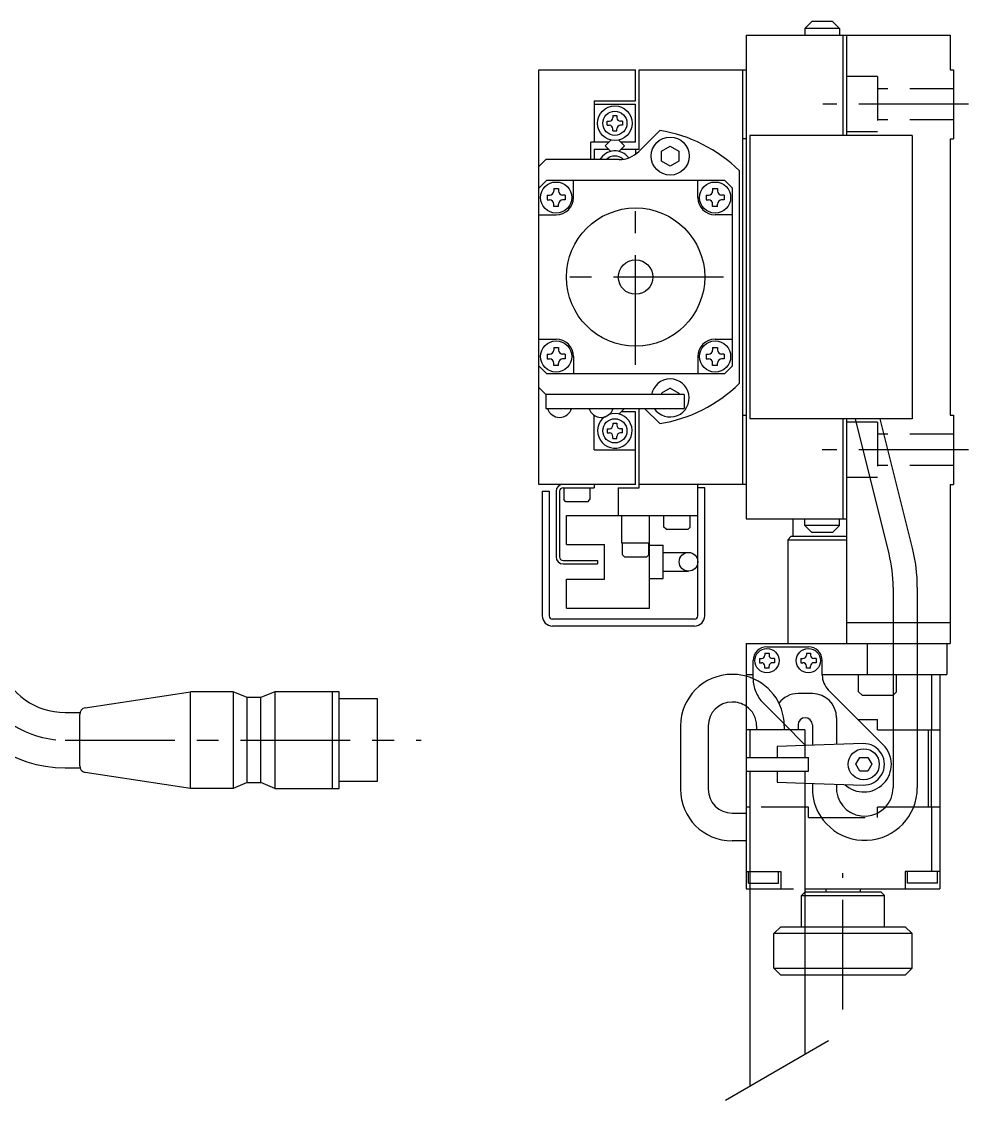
# Model space of a CAD drawing. Extents: x -2 to 404, y -8 to 435.
# Drawn here: x 267.4 to 404.4, y 153.5 to 309.6 of the extents above; entities that cross this region are included whole.
import ezdxf

# ---------------------------------------------------------------- set-up
doc = ezdxf.new("R2010")
doc.units = 0
doc.header["$LTSCALE"] = 0.5
doc.linetypes.add('CENTER', pattern=[50.8, 31.75, -6.35, 6.35, -6.35])
doc.linetypes.add('DASHED', pattern=[19.05, 12.7, -6.35])
for name, color, linetype in [('MSM_CENTER', 1, 'CENTER'), ('MSM_CONTINUOUS', 7, 'CONTINUOUS'), ('MSM_DASHED', 4, 'DASHED'), ('MSM_NARROW', 5, 'CONTINUOUS')]:
    doc.layers.add(name, color=color, linetype=linetype)

msp = doc.modelspace()

# ---------------------------------------------------------------- linework, layer by layer
at = {"layer": 'MSM_CENTER'}
for p, q in [((404.390535, 297.62121), (383.317983, 297.62121)), ((356.245942, 259.92977), (356.245942, 285.31265)), ((368.937382, 272.62121), (343.554502, 272.62121)), ((404.390535, 247.622727), (383.209957, 247.622727)), ((273.701356, 205.62311), (325.215691, 205.62311)), ((386.24594, 166.638572), (386.24594, 186.354365))]:
    msp.add_line(p, q, dxfattribs=at)
msp.add_arc((273.701356, 219.62311), 14, 199.587633, 270, dxfattribs=at)
at = {"layer": 'MSM_CONTINUOUS'}
for p, q in [((381.745941, 309.581211), (380.745941, 308.581211)), ((384.745941, 309.581211), (381.745941, 309.581211)), ((384.745941, 309.581211), (385.745941, 308.581211)), ((372.245941, 307.62121), (372.245941, 237.621211)), ((372.245941, 307.62121), (401.745939, 307.62121)), ((385.745941, 308.581211), (380.745941, 308.581211)), ((380.745941, 308.581211), (380.745941, 307.62121)), ((385.745941, 308.581211), (385.745941, 307.62121)), ((386.245941, 307.62121), (386.245941, 293.121211)), ((386.745941, 307.62121), (386.745941, 293.121211)), ((401.745939, 307.62121), (401.745939, 302.62121)), ((342.245942, 242.62121), (342.245942, 302.62121)), ((342.245942, 302.62121), (356.245944, 302.62121)), ((356.245944, 298.121211), (356.245944, 302.62121)), ((356.745942, 302.62121), (372.245941, 302.62121)), ((356.745942, 291.121211), (356.745942, 302.62121)), ((371.745941, 242.62121), (371.745941, 302.62121)), ((401.745939, 302.62121), (402.245939, 302.62121)), ((402.245939, 302.62121), (402.245939, 292.62121)), ((350.245941, 298.121211), (356.245944, 298.121211)), ((350.245941, 298.121211), (350.245941, 292.121211)), ((350.245941, 297.62121), (356.245944, 297.62121)), ((356.245944, 292.121211), (356.245944, 297.62121)), ((352.145942, 295.171214), (352.445941, 295.171214)), ((352.145942, 294.571213), (352.145942, 295.171214)), ((352.945941, 295.971213), (352.945941, 295.671214)), ((352.945941, 295.971213), (353.545942, 295.971213)), ((353.545942, 295.971213), (353.545942, 295.671214)), ((354.345941, 295.171214), (354.045942, 295.171214)), ((354.345941, 295.171214), (354.345941, 294.571213)), ((352.145942, 294.571213), (352.445941, 294.571213)), ((352.945941, 293.771214), (352.945941, 294.071213)), ((352.945941, 293.771214), (353.545942, 293.771214)), ((353.545942, 293.771214), (353.545942, 294.071213)), ((354.345941, 294.571213), (354.045942, 294.571213)), ((356.704311, 290.792783), (359.745942, 293.834414)), ((352.331725, 292.121211), (349.745941, 292.121211)), ((349.745941, 289.62121), (349.745941, 292.121211)), ((352.65305, 292.442535), (351.831726, 291.621213)), ((353.83883, 292.442534), (354.660153, 291.62121)), ((356.245944, 292.121211), (354.160153, 292.121211)), ((372.245941, 292.621212), (371.745941, 292.621212)), ((396.245939, 293.121211), (372.745941, 293.121211)), ((372.745941, 293.121211), (372.745941, 252.121211)), ((396.245939, 293.121211), (396.245939, 252.121211)), ((401.745939, 292.62121), (402.245939, 292.62121)), ((401.745939, 292.62121), (401.745939, 252.62121)), ((350.245941, 291.121211), (352.331726, 291.121211)), ((350.245941, 291.121211), (350.245941, 289.62121)), ((351.831726, 291.621213), (352.653047, 290.79989)), ((354.660153, 291.62121), (353.838832, 290.799891)), ((354.160153, 291.121211), (356.745942, 291.121211)), ((356.245944, 291.121211), (356.245944, 290.398972)), ((359.995942, 290.842898), (361.245942, 291.564587)), ((359.995942, 289.399522), (359.995942, 290.842898)), ((361.245942, 291.564587), (362.495942, 290.842898)), ((362.495942, 290.842898), (362.495942, 289.399522)), ((343.245942, 289.62121), (342.245942, 288.62121)), ((353.875884, 289.62121), (343.245942, 289.62121)), ((361.245942, 288.677834), (359.995942, 289.399522)), ((362.495942, 289.399522), (361.245942, 288.677834)), ((371.245942, 288.024132), (371.245942, 257.218288)), ((343.400709, 286.62121), (369.091175, 286.62121)), ((347.245942, 284.12121), (347.245942, 286.62121)), ((365.245942, 284.12121), (365.245942, 286.62121)), ((343.447942, 284.47521), (343.801941, 284.47521)), ((343.447942, 284.47521), (343.447942, 283.767209)), ((344.391941, 285.419209), (344.391941, 285.06521)), ((344.391941, 285.419209), (345.099942, 285.419209)), ((345.099942, 285.419209), (345.099942, 285.06521)), ((346.043941, 284.47521), (345.689942, 284.47521)), ((346.043941, 284.47521), (346.043941, 283.767209)), ((366.447942, 284.47521), (366.801941, 284.47521)), ((366.447942, 284.47521), (366.447942, 283.767209)), ((367.391941, 285.419209), (367.391941, 285.06521)), ((367.391941, 285.419209), (368.099942, 285.419209)), ((368.099942, 285.419209), (368.099942, 285.06521)), ((369.043941, 284.47521), (368.689942, 284.47521)), ((369.043941, 284.47521), (369.043941, 283.767209)), ((370.245942, 259.775978), (370.245942, 285.466443)), ((343.447942, 283.767209), (343.801941, 283.767209)), ((344.391941, 282.82321), (344.391941, 283.177209)), ((345.099942, 282.82321), (344.391941, 282.82321)), ((345.099942, 282.82321), (345.099942, 283.177209)), ((346.043941, 283.767209), (345.689942, 283.767209)), ((366.447942, 283.767209), (366.801941, 283.767209)), ((367.391941, 282.82321), (367.391941, 283.177209)), ((368.099942, 282.82321), (367.391941, 282.82321)), ((368.099942, 282.82321), (368.099942, 283.177209)), ((369.043941, 283.767209), (368.689942, 283.767209)), ((342.245942, 281.62121), (344.745942, 281.62121)), ((370.245942, 281.62121), (367.745942, 281.62121)), ((342.245942, 263.62121), (344.745942, 263.62121)), ((344.391941, 262.419209), (344.391941, 262.06521)), ((344.391941, 262.419209), (345.099942, 262.419209)), ((345.099942, 262.419209), (345.099942, 262.06521)), ((367.391941, 262.419209), (367.391941, 262.06521)), ((367.391941, 262.419209), (368.099942, 262.419209)), ((367.745942, 263.62121), (370.245942, 263.62121)), ((368.099942, 262.419209), (368.099942, 262.06521)), ((343.447942, 261.47521), (343.801941, 261.47521)), ((343.447942, 261.47521), (343.447942, 260.767209)), ((343.447942, 260.767209), (343.801941, 260.767209)), ((346.043941, 261.47521), (345.689942, 261.47521)), ((346.043941, 260.767209), (345.689942, 260.767209)), ((346.043941, 261.47521), (346.043941, 260.767209)), ((347.245942, 261.12121), (347.245942, 258.62121)), ((365.245942, 261.12121), (365.245942, 258.62121)), ((366.447942, 261.47521), (366.801941, 261.47521)), ((366.447942, 261.47521), (366.447942, 260.767209)), ((366.447942, 260.767209), (366.801941, 260.767209)), ((369.043941, 261.47521), (368.689942, 261.47521)), ((369.043941, 260.767209), (368.689942, 260.767209)), ((369.043941, 261.47521), (369.043941, 260.767209)), ((344.391941, 259.82321), (344.391941, 260.177209)), ((345.099942, 259.82321), (344.391941, 259.82321)), ((345.099942, 259.82321), (345.099942, 260.177209)), ((367.391941, 259.82321), (367.391941, 260.177209)), ((368.099942, 259.82321), (367.391941, 259.82321)), ((368.099942, 259.82321), (368.099942, 260.177209)), ((369.091175, 258.62121), (343.400709, 258.62121)), ((343.245942, 255.62121), (342.245942, 256.62121)), ((361.245942, 256.564586), (359.995942, 255.842898)), ((361.245942, 256.564586), (362.495942, 255.842898)), ((343.245942, 255.62121), (343.245942, 253.621209)), ((363.245942, 255.62121), (343.245942, 255.62121)), ((359.995942, 255.842898), (359.995942, 255.62121)), ((362.495942, 255.842898), (362.495942, 255.62121)), ((363.245942, 255.62121), (363.245942, 253.621209)), ((343.245942, 253.621209), (363.245942, 253.621209)), ((352.65305, 252.799885), (352.567077, 252.885857)), ((353.83883, 252.799886), (354.660153, 253.62121)), ((356.245944, 253.121209), (354.160153, 253.121209)), ((356.245944, 242.62121), (356.245944, 253.121209)), ((356.745942, 242.12121), (356.745942, 253.621209)), ((357.53274, 253.621209), (359.745942, 251.408007)), ((350.245941, 247.62121), (350.245941, 252.619008)), ((352.945941, 251.471207), (352.945941, 251.171208)), ((352.945941, 251.471207), (353.545942, 251.471207)), ((353.545942, 251.471207), (353.545942, 251.171208)), ((371.745941, 252.621209), (372.245941, 252.621209)), ((396.245939, 252.121211), (372.745941, 252.121211)), ((386.245941, 252.121211), (386.245941, 237.621211)), ((386.745941, 252.121211), (386.745941, 219.62121)), ((392.902952, 232.572509), (388.033635, 252.121211)), ((396.29918, 233.418463), (391.640579, 252.121211)), ((401.745939, 252.62121), (402.245939, 252.62121)), ((402.245939, 252.62121), (402.245939, 242.62121)), ((352.145942, 250.671208), (352.445941, 250.671208)), ((352.145942, 250.671208), (352.145942, 250.071207)), ((352.145942, 250.071207), (352.445941, 250.071207)), ((354.345941, 250.671208), (354.045942, 250.671208)), ((354.345941, 250.071207), (354.045942, 250.071207)), ((354.345941, 250.071207), (354.345941, 250.671208)), ((352.945941, 249.271208), (352.945941, 249.571207)), ((352.945941, 249.271208), (353.545942, 249.271208)), ((353.545942, 249.271208), (353.545942, 249.571207)), ((350.245941, 247.62121), (356.245944, 247.62121)), ((356.245944, 242.62121), (342.245942, 242.62121)), ((345.745942, 242.12121), (350.245944, 242.12121)), ((345.845944, 242.12121), (345.845944, 240.42121)), ((349.645944, 242.12121), (349.645944, 240.42121)), ((350.245944, 242.62121), (350.245944, 242.12121)), ((353.745942, 242.12121), (353.745942, 238.12121)), ((353.745942, 242.12121), (356.745942, 242.12121)), ((372.245941, 242.62121), (356.745942, 242.62121)), ((365.245941, 223.62121), (365.245941, 242.62121)), ((366.245941, 242.12121), (365.245941, 242.12121)), ((366.245941, 223.62121), (366.245941, 242.12121)), ((401.745939, 242.62121), (402.245939, 242.62121)), ((401.745939, 242.62121), (401.745939, 219.62121)), ((342.745943, 241.62121), (342.745943, 223.62121)), ((342.745943, 241.62121), (343.745943, 241.62121)), ((343.745943, 241.62121), (343.745943, 223.62121)), ((344.745942, 241.62121), (344.745942, 232.12121)), ((345.245942, 241.62121), (345.245942, 232.12121)), ((346.145944, 240.12121), (345.845944, 240.42121)), ((349.345944, 240.12121), (349.645944, 240.42121)), ((349.345944, 240.12121), (346.145944, 240.12121)), ((346.245943, 233.92121), (346.245943, 238.12121)), ((346.245943, 238.12121), (365.245941, 238.12121)), ((354.245943, 234.12121), (354.245943, 238.12121)), ((358.245943, 224.72121), (358.245943, 238.12121)), ((360.345941, 236.42121), (360.345941, 238.12121)), ((364.145941, 236.42121), (364.145941, 238.12121)), ((372.245941, 237.621211), (386.745941, 237.621211)), ((378.995941, 237.621211), (378.995941, 235.121212)), ((380.745941, 236.678947), (380.745941, 237.621211)), ((385.745941, 236.678947), (385.745941, 237.621211)), ((360.645941, 236.12121), (360.345941, 236.42121)), ((360.645941, 236.12121), (363.845941, 236.12121)), ((363.845941, 236.12121), (364.145941, 236.42121)), ((385.745941, 236.678947), (380.745941, 236.678947)), ((381.745941, 235.678947), (380.745941, 236.678947)), ((384.745941, 235.678947), (385.745941, 236.678947)), ((378.745942, 235.121212), (378.245942, 234.621212)), ((378.245942, 234.621212), (386.745941, 234.621212)), ((378.245942, 234.621212), (378.245942, 219.62121)), ((378.745942, 235.121212), (386.745941, 235.121212)), ((384.745941, 235.678947), (381.745941, 235.678947)), ((346.245943, 233.92121), (351.745943, 233.92121)), ((351.745943, 228.92121), (351.745943, 233.92121)), ((358.245943, 234.12121), (354.245943, 234.12121)), ((354.345943, 232.42121), (354.345943, 234.12121)), ((358.145943, 232.42121), (358.145943, 234.12121)), ((358.245943, 233.82121), (360.245943, 233.82121)), ((360.245943, 229.02121), (360.245943, 233.82121)), ((360.245943, 232.77121), (363.895943, 232.77121)), ((345.745942, 231.62121), (350.745942, 231.62121)), ((345.745942, 231.12121), (350.745942, 231.12121)), ((350.745942, 231.62121), (350.745942, 231.12121)), ((354.645943, 232.12121), (354.345943, 232.42121)), ((354.645943, 232.12121), (357.845943, 232.12121)), ((357.845943, 232.12121), (358.145943, 232.42121)), ((360.245943, 230.07121), (363.895943, 230.07121)), ((346.245943, 228.92121), (351.745943, 228.92121)), ((346.245943, 224.72121), (346.245943, 228.92121)), ((358.245943, 229.02121), (360.245943, 229.02121)), ((393.495938, 227.738485), (393.495938, 198.730623)), ((396.995938, 227.738485), (396.995938, 198.7281)), ((346.245943, 224.72121), (358.245943, 224.72121)), ((364.745941, 223.12121), (344.245943, 223.12121)), ((364.745941, 222.12121), (344.245943, 222.12121)), ((386.745941, 222.62121), (393.495938, 222.62121)), ((396.995938, 222.62121), (401.745939, 222.62121)), ((372.24594, 219.62121), (393.495938, 219.62121)), ((372.24594, 219.62121), (372.24594, 214.872423)), ((375.24594, 219.12121), (381.24594, 219.12121)), ((389.745939, 219.62121), (389.745939, 215.12121)), ((396.995938, 219.62121), (401.745939, 219.62121)), ((401.24594, 219.62121), (401.24594, 215.12121)), ((373.24594, 214.535425), (373.24594, 217.12121)), ((374.14594, 217.421211), (374.445939, 217.421211)), ((374.14594, 217.421211), (374.14594, 216.82121)), ((374.945939, 218.22121), (374.945939, 217.921211)), ((374.945939, 218.22121), (375.54594, 218.22121)), ((375.54594, 218.22121), (375.54594, 217.921211)), ((376.345939, 217.421211), (376.04594, 217.421211)), ((376.345939, 217.421211), (376.345939, 216.82121)), ((380.14594, 217.421211), (380.445939, 217.421211)), ((380.14594, 217.421211), (380.14594, 216.82121)), ((380.945939, 218.22121), (380.945939, 217.921211)), ((380.945939, 218.22121), (381.54594, 218.22121)), ((381.54594, 218.22121), (381.54594, 217.921211)), ((382.345939, 217.421211), (382.04594, 217.421211)), ((382.345939, 217.421211), (382.345939, 216.82121)), ((383.24594, 215.020706), (383.24594, 217.12121)), ((374.14594, 216.82121), (374.445939, 216.82121)), ((374.945939, 216.021211), (374.945939, 216.32121)), ((375.54594, 216.021211), (374.945939, 216.021211)), ((375.54594, 216.021211), (375.54594, 216.32121)), ((376.345939, 216.82121), (376.04594, 216.82121)), ((380.14594, 216.82121), (380.445939, 216.82121)), ((380.945939, 216.021211), (380.945939, 216.32121)), ((381.54594, 216.021211), (380.945939, 216.021211)), ((381.54594, 216.021211), (381.54594, 216.32121)), ((382.345939, 216.82121), (382.04594, 216.82121)), ((372.24594, 215.12121), (373.24594, 215.12121)), ((383.24594, 215.12121), (393.495938, 215.12121)), ((388.495938, 212.62121), (388.495938, 215.12121)), ((396.995938, 215.12121), (401.24594, 215.12121)), ((399.091173, 207.12121), (399.091173, 215.12121)), ((400.24594, 215.12121), (400.24594, 184.12121)), ((276.604997, 210.307441), (291.838944, 212.623109)), ((291.838944, 198.62311), (291.838944, 212.623109)), ((298.031943, 212.623109), (291.838944, 212.623109)), ((300.031943, 211.77311), (298.031943, 212.623109)), ((298.031943, 212.623109), (298.031943, 198.62311)), ((304.031943, 212.623109), (302.031943, 211.77311)), ((304.031943, 212.623109), (304.031943, 198.62311)), ((313.338945, 212.623109), (304.031943, 212.623109)), ((312.338943, 212.623109), (312.338943, 198.62311)), ((313.338945, 198.62311), (313.338945, 212.623109)), ((381.810939, 212.357129), (379.745941, 212.357129)), ((384.12462, 212.899386), (392.074368, 204.949638)), ((388.995938, 212.12121), (388.495938, 212.62121)), ((302.031943, 211.77311), (300.031943, 211.77311)), ((300.031943, 199.47311), (300.031943, 211.77311)), ((302.031943, 199.47311), (302.031943, 211.77311)), ((313.338945, 211.623108), (318.838946, 211.623108)), ((318.838946, 211.623108), (318.838946, 199.62311)), ((388.995938, 212.12121), (393.495938, 212.12121)), ((273.701356, 209.62311), (275.881292, 209.62311)), ((275.838944, 201.911027), (275.838944, 209.335193)), ((372.24594, 210.528203), (372.24594, 184.12121)), ((362.745938, 207.682152), (362.745938, 198.510392)), ((366.745938, 207.682152), (366.745938, 198.510392)), ((373.745941, 207.682152), (373.745941, 207.12121)), ((377.745941, 207.682152), (377.745941, 207.12121)), ((379.745941, 207.82463), (379.745941, 207.12121)), ((381.810939, 207.82463), (381.810939, 204.863403)), ((385.310939, 208.857129), (385.310939, 204.985626)), ((388.402795, 208.62121), (391.24594, 208.62121)), ((391.24594, 207.12121), (391.24594, 208.62121)), ((380.745941, 207.12121), (372.24594, 207.12121)), ((372.745941, 207.12121), (372.745941, 203.12121)), ((380.745941, 207.12121), (380.745941, 203.12121)), ((391.24594, 207.12121), (393.495938, 207.12121)), ((396.995938, 207.12121), (400.24594, 207.12121)), ((398.59594, 195.92121), (398.59594, 207.12121)), ((399.04594, 195.92121), (399.04594, 207.12121)), ((389.141243, 205.119383), (380.745941, 204.826212)), ((380.745941, 204.964356), (380.879423, 204.830874)), ((372.245941, 203.12121), (381.245941, 203.12121)), ((381.245941, 201.12121), (381.245941, 203.12121)), ((388.091241, 202.121211), (388.668591, 203.121211)), ((388.668591, 203.121211), (389.823292, 203.121211)), ((389.823292, 203.121211), (390.400642, 202.121211)), ((273.701356, 201.62311), (275.881292, 201.62311)), ((388.668591, 201.121211), (388.091241, 202.121211)), ((390.400642, 202.121211), (389.823292, 201.121211)), ((291.838944, 198.62311), (276.604997, 200.93878)), ((372.245941, 201.12121), (381.245941, 201.12121)), ((372.745941, 201.12121), (372.745941, 155.513198)), ((380.745941, 201.12121), (380.745941, 160.132)), ((389.823292, 201.121211), (388.668591, 201.121211)), ((298.031943, 198.62311), (291.838944, 198.62311)), ((300.031943, 199.47311), (298.031943, 198.62311)), ((300.031943, 199.47311), (302.031943, 199.47311)), ((304.031943, 198.62311), (302.031943, 199.47311)), ((304.031943, 198.62311), (313.338945, 198.62311)), ((318.838946, 199.62311), (313.338945, 199.62311)), ((380.745941, 199.416208), (389.141243, 199.123038)), ((381.810939, 199.379018), (381.810939, 198.067032)), ((385.310939, 199.256795), (385.310939, 198.20445)), ((372.745941, 195.92121), (372.24594, 195.92121)), ((381.24594, 195.92121), (380.745941, 195.92121)), ((381.24594, 194.42121), (381.24594, 195.92121)), ((392.385603, 195.92121), (391.24594, 195.92121)), ((391.24594, 195.065947), (391.24594, 195.92121)), ((400.24594, 195.92121), (396.459136, 195.92121)), ((399.091173, 186.62121), (399.091173, 195.92121)), ((370.195938, 195.060392), (372.24594, 195.060392)), ((381.24594, 194.42121), (383.118845, 194.42121)), ((372.24594, 191.060392), (370.195938, 191.060392)), ((372.24594, 186.62121), (372.745941, 186.62121)), ((372.59594, 184.92121), (372.59594, 186.62121)), ((400.24594, 186.62121), (395.24594, 186.62121)), ((395.24594, 186.62121), (395.24594, 184.12121)), ((395.59594, 184.92121), (395.59594, 186.62121)), ((399.89594, 184.92121), (399.89594, 186.62121)), ((372.59594, 184.92121), (372.745941, 184.92121)), ((399.89594, 184.92121), (395.59594, 184.92121)), ((372.24594, 184.12121), (372.745941, 184.12121)), ((391.745939, 183.621217), (380.74594, 183.621217)), ((380.745941, 184.12121), (400.24594, 184.12121)), ((380.745941, 183.121217), (392.245941, 183.121217)), ((383.74594, 184.12121), (383.74594, 183.621217)), ((388.74594, 184.12121), (388.74594, 183.621217)), ((391.745939, 183.621217), (392.245941, 183.121217)), ((392.24595, 178.621217), (392.245941, 183.121217)), ((380.745941, 178.621217), (395.24595, 178.621217)), ((395.24595, 178.621217), (396.245952, 177.621217)), ((396.245952, 177.621217), (380.745941, 177.621217)), ((396.245963, 172.621217), (396.245952, 177.621217)), ((380.745941, 172.621217), (396.245963, 172.621217)), ((396.245963, 172.621217), (395.245964, 171.621217)), ((395.245964, 171.621217), (380.745941, 171.621217))]:
    msp.add_line(p, q, dxfattribs=at)
for centre, radius in [((353.245942, 294.871214), 2.5), ((353.245942, 294.871214), 1.75), ((361.245942, 290.12121), 2.75), ((344.745942, 284.12121), 2.25), ((367.745942, 284.12121), 2.25), ((356.245942, 272.62121), 10.000026), ((356.245942, 272.62121), 2.5), ((344.745942, 261.12121), 2.25), ((367.745942, 261.12121), 2.25), ((353.245942, 250.371207), 1.75), ((363.895943, 231.42121), 1.35), ((375.24594, 217.12121), 1.75), ((381.24594, 217.12121), 1.75), ((389.245941, 202.121211), 2.25)]:
    msp.add_circle(centre, radius, dxfattribs=at)
for centre, radius, start, end in [((352.445941, 295.671214), 0.5, 270, 0), ((354.045942, 295.671214), 0.5, 180, 270), ((352.445941, 294.071213), 0.5, 0, 90), ((354.045942, 294.071213), 0.5, 90, 180), ((356.245942, 272.62121), 21.5, 45.759281, 80.631084), ((353.245942, 288.371209), 2.5, 36.688984, 149.99996), ((353.875884, 293.62121), 4, 270, 315), ((353.245942, 288.371209), 1.75, 47.4195, 134.415238), ((356.245942, 272.62121), 19, 132.536898, 137.463102), ((356.245942, 272.62121), 19, 42.536898, 47.463102), ((343.801941, 285.06521), 0.59, 270, 0), ((344.745942, 284.12121), 2.5, 270, 0), ((345.689942, 285.06521), 0.59, 180, 270), ((367.745942, 284.12121), 2.5, 180, 270), ((366.801941, 285.06521), 0.59, 270, 0), ((368.689942, 285.06521), 0.59, 180, 270), ((343.801941, 283.177209), 0.59, 0, 90), ((345.689942, 283.177209), 0.59, 90, 180), ((366.801941, 283.177209), 0.59, 0, 90), ((368.689942, 283.177209), 0.59, 90, 180), ((344.745942, 261.12121), 2.5, 0, 90), ((367.745942, 261.12121), 2.5, 90, 180), ((343.801941, 262.06521), 0.59, 270, 0), ((343.801941, 260.177209), 0.59, 0, 90), ((345.689942, 262.06521), 0.59, 180, 270), ((345.689942, 260.177209), 0.59, 90, 180), ((366.801941, 262.06521), 0.59, 270, 0), ((366.801941, 260.177209), 0.59, 0, 90), ((368.689942, 262.06521), 0.59, 180, 270), ((368.689942, 260.177209), 0.59, 90, 180), ((356.245942, 272.62121), 19, 222.536898, 227.463102), ((356.245942, 272.62121), 19, 312.536898, 317.463102), ((361.245942, 255.12121), 2.75, 213.055756, 169.524318), ((356.245942, 272.62121), 21.5, 279.368916, 314.240719), ((345.245942, 254.149092), 1.827884, 196.785824, 343.214176), ((351.245942, 254.149092), 1.827884, 196.785824, 343.214176), ((353.245942, 250.371207), 2.5, 125.579558, 110.213621), ((352.445941, 251.171208), 0.5, 270, 0), ((352.445941, 249.571207), 0.5, 0, 90), ((354.045942, 251.171208), 0.5, 180, 270), ((354.045942, 249.571207), 0.5, 90, 180), ((345.745942, 241.62121), 1, 90, 180), ((345.745942, 241.62121), 0.5, 90, 180), ((373.495938, 227.738485), 20, 0, 13.986968), ((373.495938, 227.738485), 23.5, 0, 13.986968), ((345.745942, 232.12121), 1, 180, 270), ((345.745942, 232.12121), 0.5, 180, 270), ((344.245943, 223.62121), 1.5, 180, 270), ((344.245943, 223.62121), 0.5, 180, 270), ((364.745941, 223.62121), 0.5, 270, 0), ((364.745941, 223.62121), 1.5, 270, 0), ((375.24594, 217.12121), 2, 90, 180), ((381.24594, 217.12121), 2, 0, 90), ((374.445939, 217.921211), 0.5, 270, 0), ((376.04594, 217.921211), 0.5, 180, 270), ((380.445939, 217.921211), 0.5, 270, 0), ((382.04594, 217.921211), 0.5, 180, 270), ((273.701356, 219.62311), 10, 199.587633, 270), ((374.445939, 216.32121), 0.5, 0, 90), ((376.04594, 216.32121), 0.5, 90, 180), ((380.445939, 216.32121), 0.5, 0, 90), ((382.04594, 216.32121), 0.5, 90, 180), ((370.195938, 207.682152), 7.45, 90, 180), ((370.289358, 207.649446), 7.483289, 74.84327967, 90.71528952), ((370.295941, 207.682152), 7.45, 0, 74.82638046), ((378.24594, 214.535425), 5, 180, 180.1401051), ((386.24594, 215.020706), 3, 180, 225), ((273.701356, 219.62311), 18, 199.587633, 270), ((379.745941, 208.857129), 3.5, 90, 142.447632), ((381.810939, 208.857129), 3.5, 0, 90), ((370.195938, 207.682152), 3.45, 90, 180), ((370.289702, 207.669253), 3.464169, 55.61808901, 91.55099557), ((276.838945, 209.335193), 1.000002, 103.529588, 180), ((370.295941, 207.682152), 3.45, 0, 55.58263142), ((380.77844, 207.82463), 1.032499, 0, 180), ((389.245941, 202.12121), 4, 226.590378, 45), ((389.245941, 202.12121), 3, 268, 92), ((276.838945, 201.911027), 1.000002, 180, 256.470412), ((370.195938, 198.510392), 7.45, 180, 270), ((370.195938, 198.510392), 3.45, 180, 270), ((389.389049, 198.7281), 7.606889, 184.985513, 0), ((389.386526, 198.730623), 4.109412, 187.356393, 0)]:
    msp.add_arc(centre, radius, start, end, dxfattribs=at)
at = {"layer": 'MSM_DASHED'}
for p, q in [((391.245939, 301.62121), (386.745939, 301.62121)), ((391.245939, 301.62121), (391.245939, 293.62121)), ((402.245938, 299.87121), (391.245939, 299.87121)), ((402.245938, 295.37121), (391.245939, 295.37121)), ((391.245939, 293.62121), (386.745939, 293.62121)), ((391.245939, 251.622727), (386.745939, 251.622727)), ((391.245939, 251.622727), (391.245939, 243.622727)), ((402.245938, 249.872727), (391.245939, 249.872727)), ((402.245938, 245.372727), (391.245939, 245.372727)), ((391.245939, 243.622727), (386.745939, 243.622727)), ((393.495938, 222.62121), (396.995938, 222.62121)), ((393.495938, 219.62121), (396.995938, 219.62121)), ((372.24594, 214.872423), (372.24594, 210.528203)), ((393.495938, 215.12121), (396.995938, 215.12121)), ((393.995938, 212.62121), (393.995938, 215.12121)), ((393.495938, 212.12121), (393.995938, 212.62121)), ((374.710406, 210.999891), (377.740381, 207.969916)), ((377.740381, 207.969916), (380.745941, 204.964356)), ((393.495938, 207.12121), (396.995938, 207.12121)), ((380.745941, 204.826212), (376.745941, 204.686529)), ((376.745941, 204.686529), (376.745941, 203.12121)), ((376.745941, 201.12121), (376.745941, 199.555891)), ((376.745941, 199.555891), (380.745941, 199.416208)), ((380.745941, 195.92121), (372.745941, 195.92121)), ((396.459136, 195.92121), (392.385603, 195.92121)), ((383.118845, 194.42121), (391.24594, 194.42121)), ((391.24594, 194.42121), (391.24594, 195.065947)), ((372.745941, 186.62121), (377.24594, 186.62121)), ((376.89594, 184.92121), (376.89594, 186.62121)), ((377.24594, 186.62121), (377.24594, 184.12121)), ((372.745941, 184.92121), (376.89594, 184.92121)), ((372.745941, 184.12121), (380.745941, 184.12121)), ((380.245929, 178.621217), (380.245938, 183.121217)), ((380.74594, 183.621217), (380.245938, 183.121217)), ((380.245938, 183.121217), (380.745941, 183.121217)), ((377.245929, 178.621217), (376.245928, 177.621217)), ((377.245929, 178.621217), (380.745941, 178.621217)), ((376.245917, 172.621217), (376.245928, 177.621217)), ((380.745941, 177.621217), (376.245928, 177.621217)), ((376.245917, 172.621217), (377.245915, 171.621217)), ((376.245917, 172.621217), (380.745941, 172.621217)), ((380.745941, 171.621217), (377.245964, 171.621217))]:
    msp.add_line(p, q, dxfattribs=at)
msp.add_arc((378.24594, 214.535425), 5, 180.1401051, 225, dxfattribs=at)
at = {"layer": 'MSM_NARROW'}
msp.add_line((384.144421, 162.094114), (369.249647, 153.494612), dxfattribs=at)

doc.saveas('drawing.dxf')
